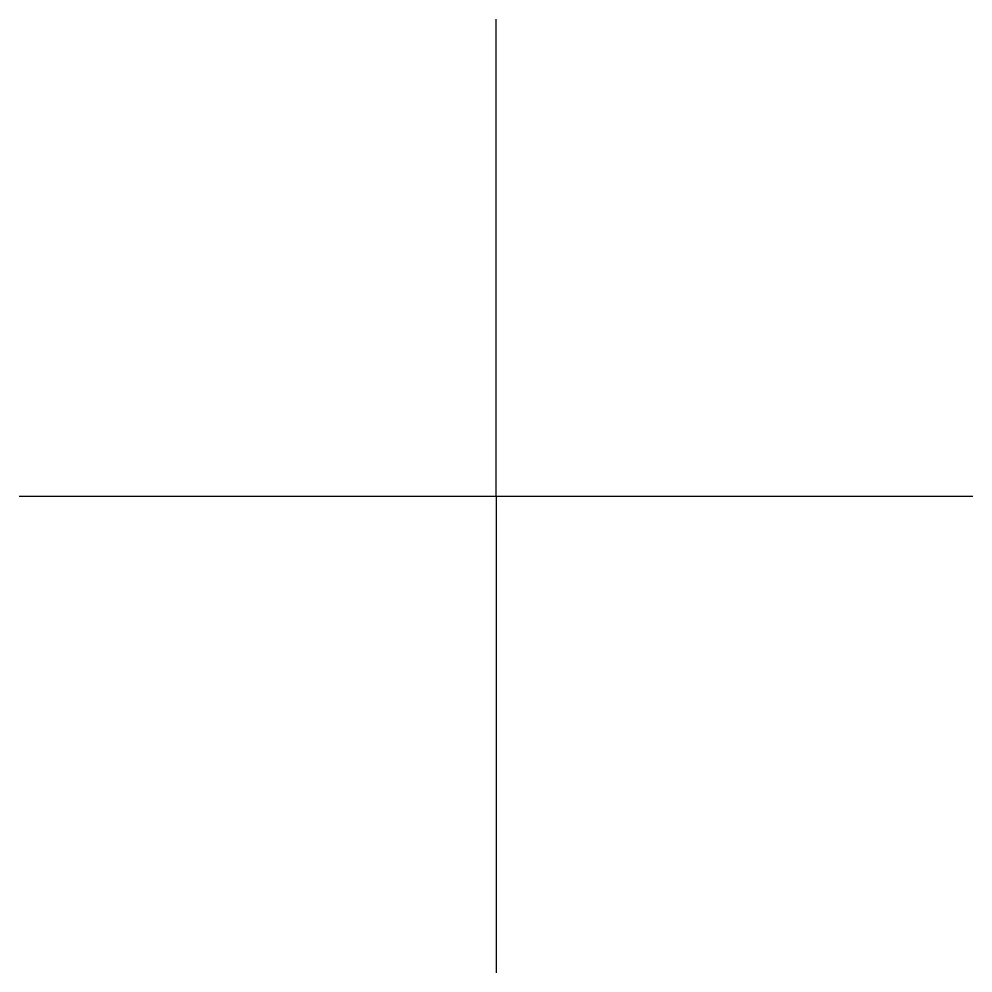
# Model space of a CAD drawing. Header units: millimetres. Extents: x -100 to 200, y -150 to 150.
import ezdxf

# ---------------------------------------------------------------- set-up
doc = ezdxf.new("R2010")
doc.units = ezdxf.units.MM
doc.layers.get('0').update_dxf_attribs({"linetype": 'CONTINUOUS'})

msp = doc.modelspace()

# ---------------------------------------------------------------- linework, layer by layer
for p, q in [((50, 0), (50, 150)), ((-100, 0), (200, 0)), ((50, 0), (50, -150))]:
    msp.add_line(p, q)

doc.saveas('drawing.dxf')
